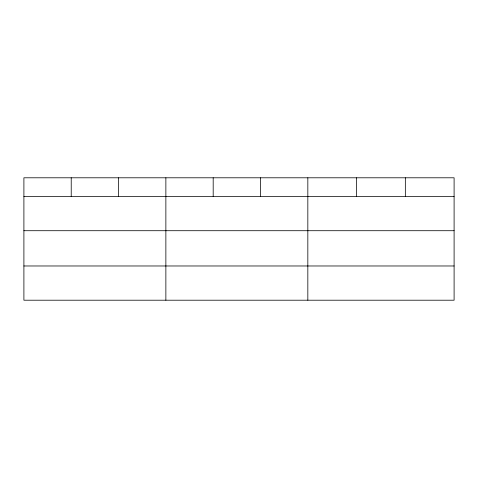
<?xml version="1.0" encoding="UTF-8"?>
<svg xmlns="http://www.w3.org/2000/svg" width="478" height="478" viewBox="0 0 478 478"><rect width="100%" height="100%" fill="white"/><g stroke="black" fill="none" stroke-linecap="round" stroke-linejoin="round"><path stroke-width="0.72" d="M454.1 230.713L454.1 177.792L23.9 177.792L23.9 300.208L454.1 300.208L454.1 230.713L23.9 230.713M23.9 196.488L454.1 196.488M23.9 265.977L454.1 265.977M405.344 177.792L405.344 196.488M356.588 177.792L356.588 196.488M307.832 177.792L307.832 300.208M260.51 177.792L260.51 196.488M213.188 177.792L213.188 196.488M165.866 177.792L165.866 300.208M118.544 177.792L118.544 196.488M71.222 177.792L71.222 196.488"/></g></svg>
